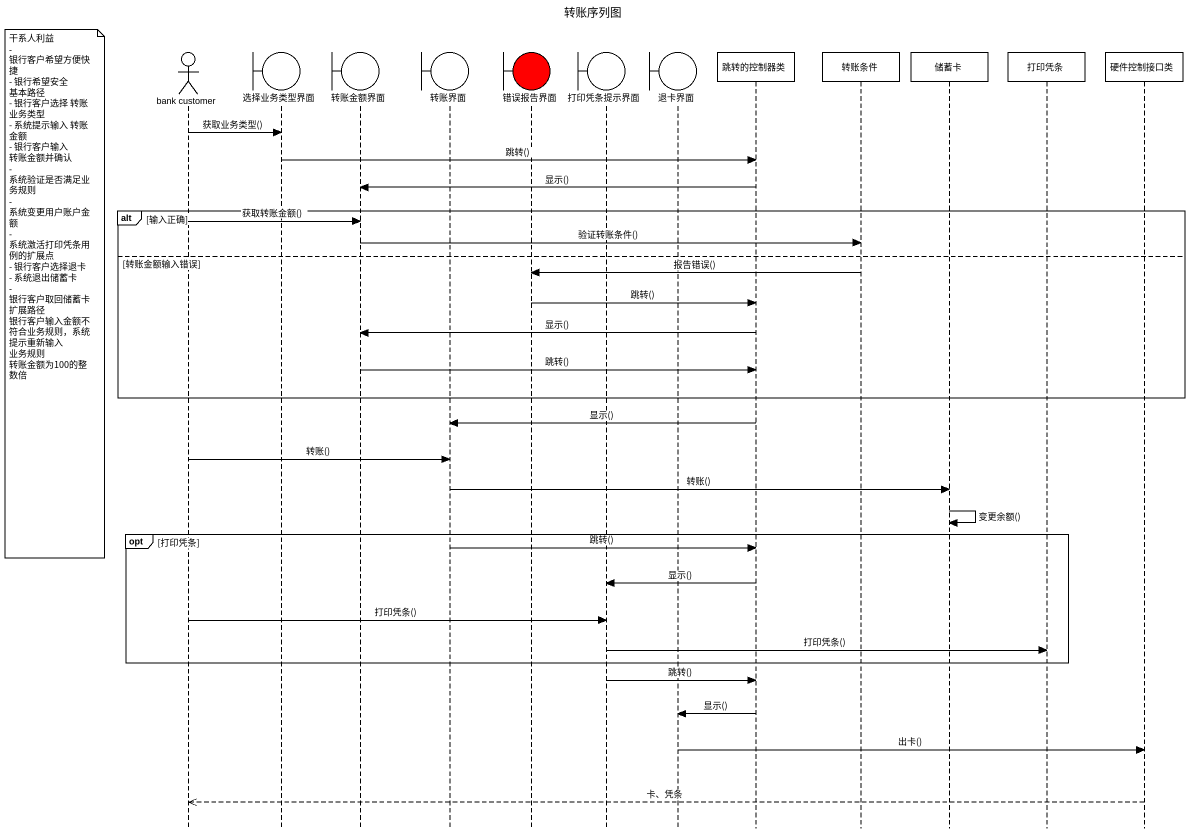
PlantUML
@startuml
title 转账序列图
hide footbox
actor "bank customer" as bank_customer
boundary 选择业务类型界面
boundary 转账金额界面
boundary 转账界面
boundary 错误报告界面 #FF0000
boundary 打印凭条提示界面
boundary 退卡界面
participant 跳转的控制器类
participant 转账条件
participant 储蓄卡
participant 打印凭条
participant 硬件控制接口类

bank_customer -> 选择业务类型界面 : 获取业务类型()
选择业务类型界面 -> 跳转的控制器类 : 跳转()
跳转的控制器类 -> 转账金额界面 : 显示()
alt 输入正确
  bank_customer -> 转账金额界面 : 获取转账金额()
  转账金额界面 -> 转账条件 : 验证转账条件()
else 转账金额输入错误
  转账条件 -> 错误报告界面 : 报告错误()
  note left of bank_customer
    干系人利益
    - 银行客户希望方便快捷
    - 银行希望安全
    基本路径
    - 银行客户选择 转账 业务类型
    - 系统提示输入 转账 金额
    - 银行客户输入 转账金额并确认
    - 系统验证是否满足业务规则
    - 系统变更用户账户金额
    - 系统激活打印凭条用例的扩展点
    - 银行客户选择退卡
    - 系统退出储蓄卡
    - 银行客户取回储蓄卡
    扩展路径
    银行客户输入金额不符合业务规则，系统提示重新输入
    业务规则
    转账金额为100的整数倍
  end note
  错误报告界面 -> 跳转的控制器类 : 跳转()
  跳转的控制器类 -> 转账金额界面 : 显示()
  转账金额界面 -> 跳转的控制器类 : 跳转()
end
跳转的控制器类 -> 转账界面 : 显示()
bank_customer -> 转账界面 : 转账()
转账界面 -> 储蓄卡 : 转账()
储蓄卡 -> 储蓄卡 : 变更余额()
opt 打印凭条
  转账界面 -> 跳转的控制器类 : 跳转()
  跳转的控制器类 -> 打印凭条提示界面 : 显示()
  bank_customer -> 打印凭条提示界面 : 打印凭条()
  打印凭条提示界面 -> 打印凭条 : 打印凭条()
end
打印凭条提示界面 -> 跳转的控制器类 : 跳转()
跳转的控制器类 -> 退卡界面 : 显示()
退卡界面 -> 硬件控制接口类 : 出卡()
硬件控制接口类 -->> bank_customer : 卡、凭条
@enduml
